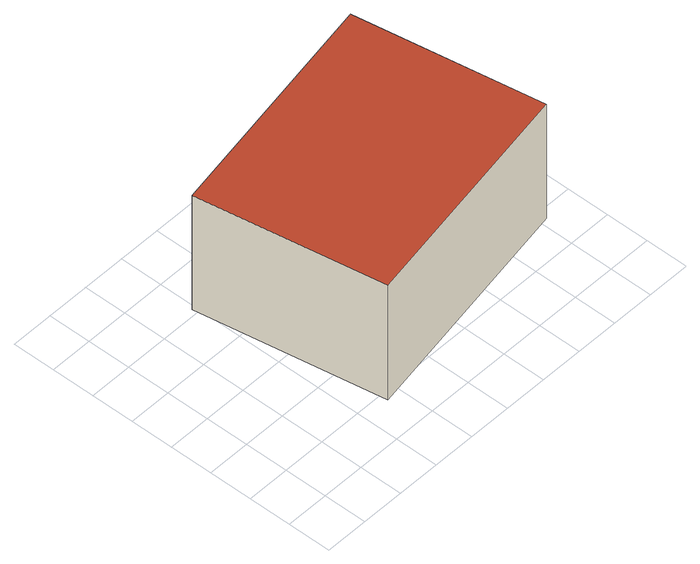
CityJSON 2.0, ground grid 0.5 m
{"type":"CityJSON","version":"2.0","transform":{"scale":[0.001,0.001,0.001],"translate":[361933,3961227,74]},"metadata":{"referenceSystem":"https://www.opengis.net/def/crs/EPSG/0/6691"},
"CityObjects":{
"building1":{"type":"Building","attributes":{"class":"3001","usage":"461","measuredHeight":-9999,"storeysAboveGround":4,"BuildingDetailAttribute.fireproofStructureType":"1011","BuildingDetailAttribute.orgUsage2":"Null","BuildingDetailAttribute.surveyYear":"0001","BuildingIDAttribute.prefecture":"11","BuildingIDAttribute.city":"11208"},"geometry":[{"type":"Solid","lod":"2","boundaries":[[[[0,1,2,3]],[[4,5,6,7]],[[4,3,2,5]],[[5,2,1,6]],[[7,0,3,4]],[[6,1,0,7]]]],"semantics":{"surfaces":[{"type":"GroundSurface"},{"type":"RoofSurface"},{"type":"WallSurface"}],"values":[[0,1,2,2,2,2]]}}]}
},
"vertices":[
[4082,894,0],[1328,409,0],[960,2566,0],[3713,3052,0],[3713,3052,1550],[960,2566,1550],[1328,409,1550],[4082,894,1550]
]}
